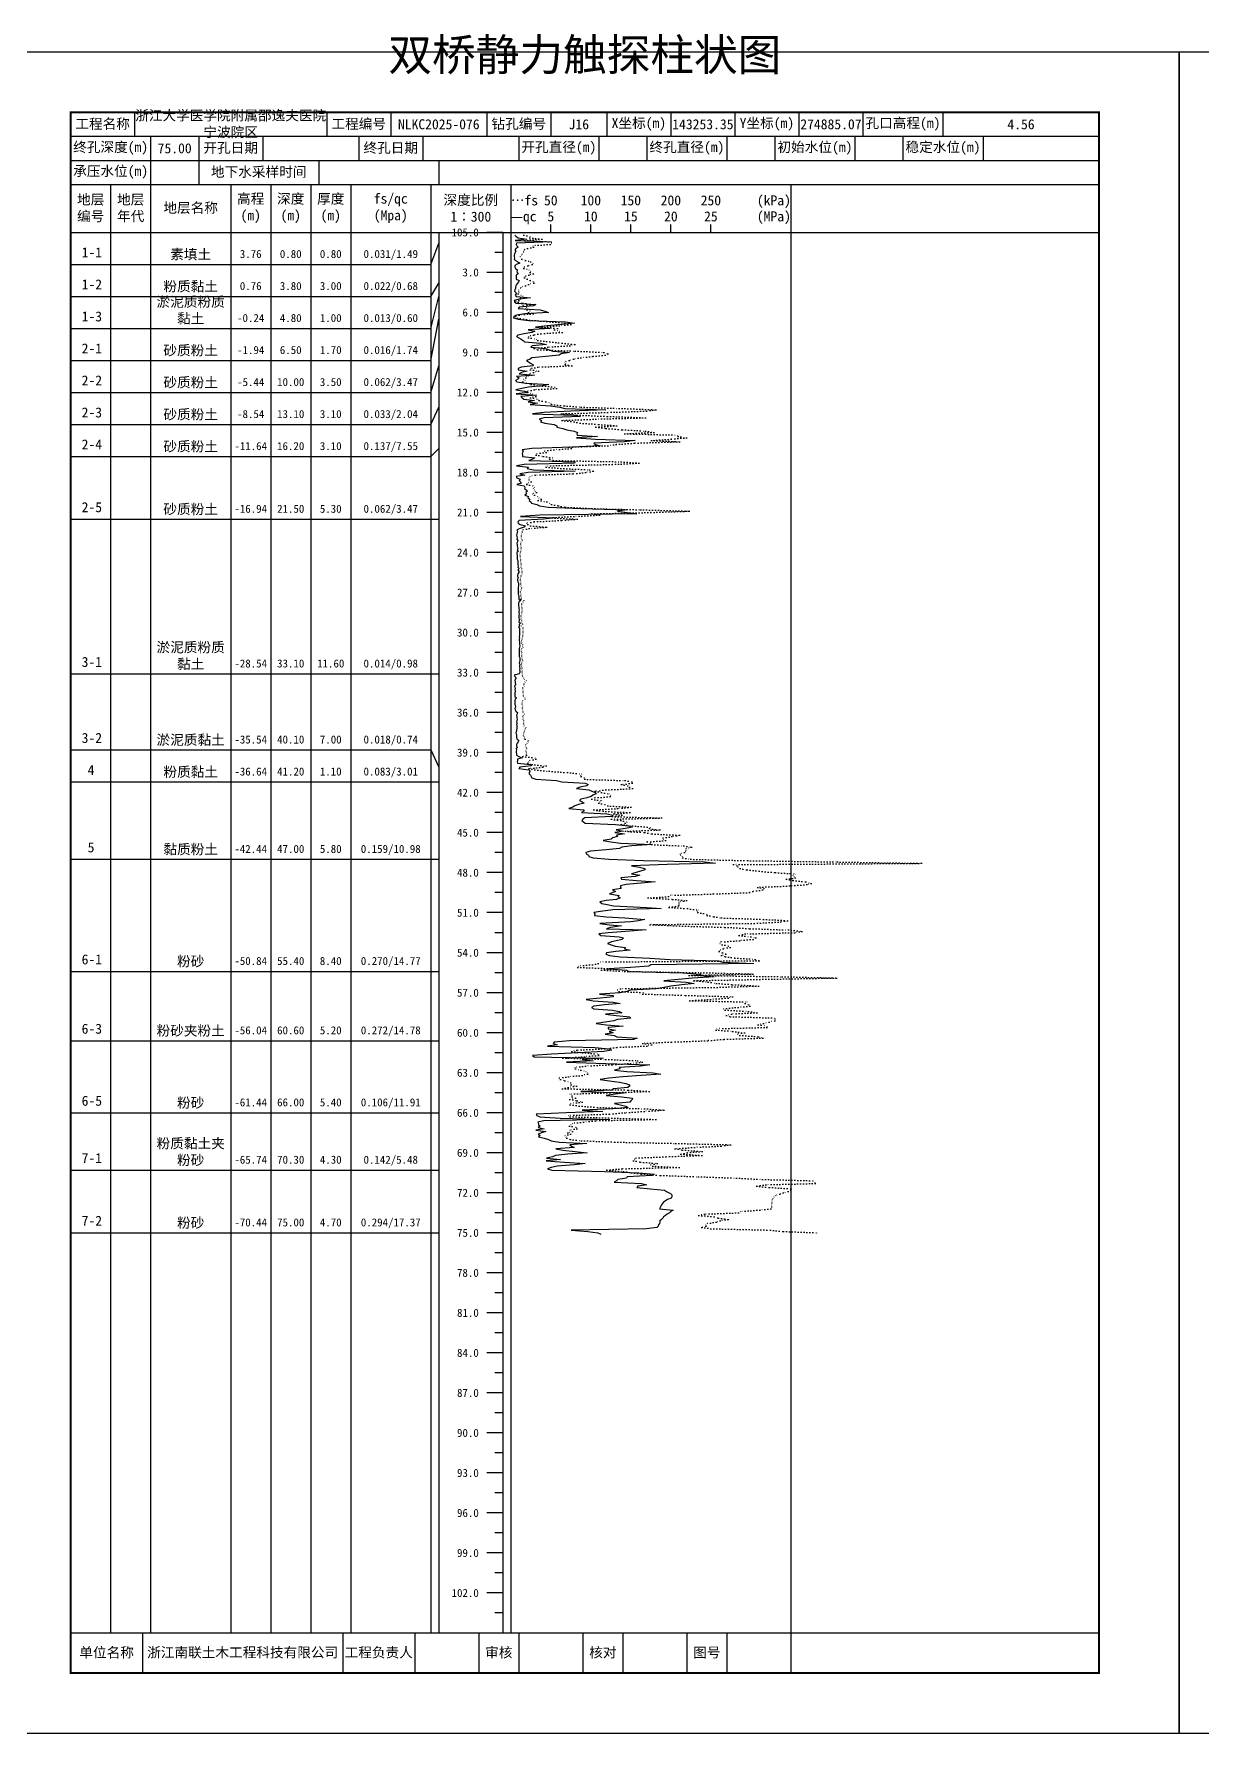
# Model space of a CAD drawing. Extents: x 297 to 65340, y 0 to 425.
# Drawn here: x 4762.8 to 5054.7, y 0 to 424.6 of the extents above; entities that cross this region are included whole.
import ezdxf
from ezdxf.enums import TextEntityAlignment as Align

# ---------------------------------------------------------------- set-up
doc = ezdxf.new("R2010")
doc.units = 0
doc.linetypes.add('DOT', pattern=[6.35, 0, -6.35])
doc.layers.add('FRAME', color=7, linetype='CONTINUOUS')
doc.layers.add('STRATUM', color=7, linetype='CONTINUOUS')
doc.styles.add('ST', font='')
doc.styles.get('ST').set_extended_font_data('SimSun')

msp = doc.modelspace()

# ---------------------------------------------------------------- linework, layer by layer
at = {"layer": 'FRAME', "color": 245, "linetype": 'Continuous'}
for points in [[(4752, 0), (5049, 0), (5049, 420), (4752, 420)], [(5049, 0), (5346, 0), (5346, 420), (5049, 420)]]:
    msp.add_lwpolyline(points, close=True, dxfattribs=at)
at = {"layer": 'FRAME', "linetype": 'Continuous', "const_width": 0.5}
msp.add_lwpolyline([(4772, 15), (5029, 15), (5029, 405), (4772, 405)], close=True, dxfattribs=at)
at = {"layer": 'FRAME', "color": 0, "linetype": 'Continuous'}
for points in [[(4788, 405), (4788, 399)], [(4836, 405), (4836, 399)], [(4852, 405), (4852, 399)], [(4876, 405), (4876, 399)], [(4892, 405), (4892, 399)], [(4906, 405), (4906, 399)], [(4922, 405), (4922, 399)], [(4938, 405), (4938, 399)], [(4954, 405), (4954, 399)], [(4970, 405), (4970, 399)], [(4990, 405), (4990, 399)], [(5029, 405), (5029, 399)], [(4772, 399), (5029, 399)], [(4792, 399), (4792, 393)], [(4804, 399), (4804, 393)], [(4820, 399), (4820, 393)], [(4844, 399), (4844, 393)], [(4860, 399), (4860, 393)], [(4884, 399), (4884, 393)], [(4904, 399), (4904, 393)], [(4916, 399), (4916, 393)], [(4936, 399), (4936, 393)], [(4948, 399), (4948, 393)], [(4968, 399), (4968, 393)], [(4980, 399), (4980, 393)], [(5000, 399), (5000, 393)], [(5029, 399), (5029, 393)], [(4772, 393), (5029, 393)], [(4792, 393), (4792, 387)], [(4804, 393), (4804, 387)], [(4834, 393), (4834, 387)], [(4864, 393), (4864, 387)], [(4772, 387), (5029, 387)], [(4782, 387), (4782, 25)], [(4792, 387), (4792, 25)], [(4812, 387), (4812, 25)], [(4822, 387), (4822, 25)], [(4832, 387), (4832, 25)], [(4842, 387), (4842, 25)], [(4862, 387), (4862, 25)], [(4882, 387), (4882, 25)], [(4952, 387), (4952, 25)], [(4772, 375), (5029, 375)], [(4864, 375), (4864, 25)], [(4880, 375), (4880, 25)], [(4892, 375), (4892, 377)], [(4902, 375), (4902, 377)], [(4912, 375), (4912, 377)], [(4922, 375), (4922, 377)], [(4932, 375), (4932, 377)], [(4772, 25), (5029, 25)], [(4790, 25), (4790, 15)], [(4840, 25), (4840, 15)], [(4858, 25), (4858, 15)], [(4874, 25), (4874, 15)], [(4884, 25), (4884, 15)], [(4900, 25), (4900, 15)], [(4910, 25), (4910, 15)], [(4926, 25), (4926, 15)], [(4936, 25), (4936, 15)], [(4952, 25), (4952, 15)]]:
    msp.add_lwpolyline(points, dxfattribs=at)
at = {"layer": 'STRATUM', "linetype": 'Continuous'}
for points in [[(4880, 375), (4876, 375)], [(4882.98, 374.33), (4883.3, 374), (4883.82, 373.67), (4886.02, 373.33), (4883.1, 373), (4892.18, 372.67), (4883.44, 372.33), (4883.32, 372), (4883.5, 371.67), (4883.84, 371.33), (4883.26, 371), (4882.98, 370.67), (4883.26, 370.33), (4883.08, 370), (4882.92, 369.67), (4882.86, 369.33), (4882.84, 369), (4882.94, 368.67), (4882.88, 368.33), (4883.14, 368), (4883.72, 367.67), (4884.22, 367.33), (4883.32, 367), (4883, 366.67), (4883.04, 366.33), (4883.16, 366), (4883.64, 365.67), (4883.52, 365.33), (4883.62, 365), (4883.8, 364.67), (4883.36, 364.33), (4883.34, 364), (4883.34, 363.67), (4883.36, 363.33), (4884.06, 363), (4883.9, 362.67), (4883.64, 362.33), (4883.4, 362), (4883.24, 361.67), (4883.14, 361.33), (4883.2, 361), (4883, 360.67), (4882.96, 360.33), (4883.22, 360), (4883.32, 359.67), (4883.1, 359.33), (4883.32, 359), (4886.9, 358.67), (4884.1, 358.33), (4882.84, 358), (4882.96, 357.67), (4883.3, 357.33), (4888.24, 357), (4887.68, 356.67), (4884.08, 356.33), (4883.8, 356), (4889.34, 355.67), (4890.5, 355.33), (4891.38, 355), (4885.48, 354.67), (4883.44, 354.33), (4882.76, 354), (4882.66, 353.67), (4883.84, 353.33), (4886.48, 353), (4895.68, 352.67), (4897.92, 352.33), (4894.6, 352), (4891.14, 351.67), (4888.18, 351.33), (4891.76, 351), (4886.32, 350.67), (4888.02, 350.33), (4887.26, 350), (4885.34, 349.67), (4883.74, 349.33), (4883.46, 349), (4883.98, 348.67), (4884.58, 348.33), (4885.08, 348), (4885.38, 347.67), (4889.44, 347.33), (4890.92, 347), (4887.32, 346.67), (4886.98, 346.33), (4890.58, 346), (4891.58, 345.67), (4892.54, 345.33), (4896.68, 345), (4894.58, 344.67), (4894.12, 344.33), (4890.74, 344), (4887.22, 343.67), (4886.82, 343.33), (4885.9, 343), (4886.44, 342.67), (4886.94, 342.33), (4887.54, 342), (4887.58, 341.67), (4884.58, 341.33), (4883.8, 341), (4883.86, 340.67), (4886.1, 340.33), (4884.7, 340), (4884.12, 339.67), (4887.94, 339.33), (4883.42, 339), (4884.12, 338.67), (4883.76, 338.33), (4883.2, 338), (4883.48, 337.67), (4885.8, 337.33), (4891.48, 337), (4889.82, 336.67), (4886.46, 336.33), (4884.78, 336), (4883.28, 335.67), (4885.38, 335.33), (4886.34, 335), (4883.36, 334.67), (4888.42, 334.33), (4884.5, 334), (4884.82, 333.67), (4885.26, 333.33), (4887.96, 333), (4886.36, 332.67), (4888.66, 332.33), (4886.82, 332), (4891.94, 331.67), (4894.24, 331.33), (4895.5, 331), (4905.74, 330.67), (4896.98, 330.33), (4890.3, 330), (4887.38, 329.67), (4897.76, 329.33), (4899.44, 329), (4890.26, 328.67), (4889.08, 328.33), (4889.64, 328), (4889.38, 327.67), (4890.5, 327.33), (4892.84, 327), (4893.54, 326.67), (4893.48, 326.33), (4895.04, 326), (4896.02, 325.67), (4897.82, 325.33), (4898.64, 325), (4898.5, 324.67), (4898.62, 324.33), (4903.64, 324), (4898.4, 323.67), (4903.18, 323.33), (4913.08, 323), (4910.44, 322.67), (4902.74, 322.33), (4903.2, 322), (4904.36, 321.67), (4897.34, 321.33), (4887.26, 321), (4884.84, 320.67), (4885.1, 320.33), (4884.88, 320), (4884.84, 319.67), (4884.88, 319.33), (4884.92, 319), (4888.04, 318.67), (4887.38, 318.33), (4886.52, 318), (4898.12, 317.67), (4897.9, 317.33), (4885.36, 317), (4883.46, 316.67), (4886.4, 316.33), (4886.08, 316), (4887.66, 315.67), (4898.06, 315.33), (4886.36, 315), (4884.28, 314.67), (4885.48, 314.33), (4883.3, 314), (4883.5, 313.67), (4884.3, 313.33), (4884.08, 313), (4884.42, 312.67), (4884.58, 312.33), (4883.48, 312), (4885.36, 311.67), (4885.5, 311.33), (4885.44, 311), (4885.82, 310.67), (4886.2, 310.33), (4885.78, 310), (4885.9, 309.67), (4885.5, 309.33), (4886.42, 309), (4886.22, 308.67), (4886.76, 308.33), (4886.6, 308), (4887, 307.67), (4887.14, 307.33), (4888.5, 307), (4889.16, 306.67), (4891.3, 306.33), (4899.58, 306), (4910.98, 305.67), (4908.68, 305.33), (4911.08, 305), (4913.46, 304.67), (4889.24, 304.33), (4884.46, 304), (4893.04, 303.67), (4890.16, 303.33), (4884.12, 303), (4883.74, 302.67), (4883.84, 302.33), (4884.34, 302), (4885.68, 301.67), (4885.32, 301.33), (4884.32, 301), (4883.54, 300.67), (4883.68, 300.33), (4883.6, 300), (4883.48, 299.67), (4883.44, 299.33), (4883.5, 299), (4883.56, 298.67), (4883.54, 298.33), (4883.76, 298), (4883.66, 297.67), (4883.48, 297.33), (4883.6, 297), (4883.6, 296.67), (4883.68, 296.33), (4883.72, 296), (4883.62, 295.67), (4883.88, 295.33), (4883.54, 295), (4883.52, 294.67), (4883.62, 294.33), (4883.58, 294), (4883.6, 293.67), (4883.62, 293.33), (4883.76, 293), (4883.74, 292.67), (4883.72, 292.33), (4883.72, 292), (4883.82, 291.67), (4883.74, 291.33), (4884.08, 291), (4883.74, 290.67), (4883.98, 290.33), (4884, 290), (4883.78, 289.67), (4883.66, 289.33), (4883.66, 289), (4883.8, 288.67), (4883.68, 288.33), (4883.68, 288), (4883.78, 287.67), (4883.88, 287.33), (4883.94, 287), (4883.88, 286.67), (4883.8, 286.33), (4883.8, 286), (4883.82, 285.67), (4883.86, 285.33), (4883.82, 285), (4883.84, 284.67), (4883.9, 284.33), (4884, 284), (4884, 283.67), (4884, 283.33), (4884.5, 283), (4884.02, 282.67), (4883.94, 282.33), (4883.94, 282), (4883.96, 281.67), (4883.98, 281.33), (4884.04, 281), (4884.06, 280.67), (4884.04, 280.33), (4884.04, 280), (4884.06, 279.67), (4884.04, 279.33), (4884.04, 279), (4884.02, 278.67), (4884.12, 278.33), (4884.08, 278), (4884.04, 277.67), (4884.4, 277.33), (4884.1, 277), (4884.16, 276.67), (4883.88, 276.33), (4884.2, 276), (4884.18, 275.67), (4884.14, 275.33), (4884.14, 275), (4884.2, 274.67), (4884.16, 274.33), (4884.08, 274), (4884.14, 273.67), (4884.1, 273.33), (4884.06, 273), (4884.14, 272.67), (4884.16, 272.33), (4884.2, 272), (4884.24, 271.67), (4884.2, 271.33), (4884.1, 271), (4884.12, 270.67), (4884.08, 270.33), (4884.08, 270), (4884.08, 269.67), (4884.12, 269.33), (4884.12, 269), (4884.22, 268.67), (4884.26, 268.33), (4884.22, 268), (4884.16, 267.67), (4884.1, 267.33), (4884.22, 267), (4884.16, 266.67), (4884.2, 266.33), (4884.22, 266), (4884.18, 265.67), (4884.24, 265.33), (4884.22, 265), (4884.12, 264.67), (4882.84, 264.33), (4882.98, 264), (4883.36, 263.67), (4883.08, 263.33), (4883.04, 263), (4883.1, 262.67), (4883.08, 262.33), (4883.24, 262), (4882.94, 261.67), (4883.04, 261.33), (4883.06, 261), (4883.04, 260.67), (4883.16, 260.33), (4883, 260), (4883, 259.67), (4883.02, 259.33), (4883, 259), (4883.46, 258.67), (4883.08, 258.33), (4883.04, 258), (4883, 257.67), (4883, 257.33), (4882.98, 257), (4883.2, 256.67), (4883.14, 256.33), (4883.04, 256), (4883.06, 255.67), (4883.26, 255.33), (4883.64, 255), (4883.58, 254.67), (4883.4, 254.33), (4883.54, 254), (4883.52, 253.67), (4883.58, 253.33), (4883.54, 253), (4883.46, 252.67), (4883.62, 252.33), (4883.46, 252), (4883.48, 251.67), (4883.54, 251.33), (4883.5, 251), (4883.46, 250.67), (4883.4, 250.33), (4883.28, 250), (4883.34, 249.67), (4883.44, 249.33), (4883.42, 249), (4883.46, 248.67), (4883.56, 248.33), (4883.98, 248), (4883.86, 247.67), (4883.62, 247.33), (4883.38, 247), (4883.4, 246.67), (4883.62, 246.33), (4883.36, 246), (4883.46, 245.67), (4883.36, 245.33), (4883.3, 245), (4883.4, 244.67), (4883.4, 244.33), (4884.04, 244), (4884.86, 243.67), (4883.68, 243.33), (4883.68, 243), (4883.58, 242.67), (4883.68, 242.33), (4887.02, 242), (4887.1, 241.67), (4884.26, 241.33), (4884.02, 241), (4886.48, 240.67), (4886.82, 240.33), (4886.58, 240), (4886.56, 239.67), (4886.92, 239.33), (4887.1, 239), (4887.24, 238.67), (4888.28, 238.33), (4893.42, 238), (4894.72, 237.67), (4900.62, 237.33), (4901.3, 237), (4900.96, 236.67), (4899.28, 236.33), (4898.4, 236), (4901.46, 235.67), (4902.26, 235.33), (4903.08, 235), (4903.34, 234.67), (4902.46, 234.33), (4902.04, 234), (4900.98, 233.67), (4899.5, 233.33), (4899.14, 233), (4899.84, 232.67), (4900.3, 232.33), (4898.94, 232), (4898, 231.67), (4897.52, 231.33), (4896.48, 231), (4900.24, 230.67), (4900.22, 230.33), (4899.64, 230), (4905.96, 229.67), (4907.54, 229.33), (4907.26, 229), (4900.5, 228.67), (4900, 228.33), (4899.74, 228), (4900.14, 227.67), (4900.58, 227.33), (4908.16, 227), (4911.44, 226.67), (4912.3, 226.33), (4910.62, 226), (4908.32, 225.67), (4910.14, 225.33), (4908.02, 225), (4910.42, 224.67), (4908.38, 224.33), (4908.68, 224), (4907.44, 223.67), (4907.04, 223.33), (4905.08, 223), (4906.98, 222.67), (4909.4, 222.33), (4917.34, 222), (4912.24, 221.67), (4909.72, 221.33), (4909.18, 221), (4905.84, 220.67), (4901.94, 220.33), (4900.74, 220), (4900.82, 219.67), (4901.42, 219.33), (4901.5, 219), (4902.54, 218.67), (4906.48, 218.33), (4915.16, 218), (4930.42, 217.67), (4933.18, 217.33), (4921.06, 217), (4912.2, 216.67), (4914.2, 216.33), (4915.5, 216), (4915.46, 215.67), (4914.4, 215.33), (4913.34, 215), (4912.2, 214.67), (4914.26, 214.33), (4913.1, 214), (4909.46, 213.67), (4909.62, 213.33), (4913.38, 213), (4918.04, 212.67), (4913.64, 212.33), (4910.8, 212), (4909.4, 211.67), (4909.4, 211.33), (4909.56, 211), (4907.42, 210.67), (4908.18, 210.33), (4907.52, 210), (4906.7, 209.67), (4909.06, 209.33), (4908.74, 209), (4909.3, 208.67), (4908.38, 208.33), (4905.84, 208), (4904.26, 207.67), (4904.74, 207.33), (4906.08, 207), (4907.66, 206.67), (4916, 206.33), (4919.56, 206), (4907.52, 205.67), (4904.44, 205.33), (4902.76, 205), (4903, 204.67), (4902.88, 204.33), (4905.82, 204), (4910.52, 203.67), (4915.48, 203.33), (4913.88, 203), (4912, 202.67), (4904.26, 202.33), (4906.64, 202), (4909.7, 201.67), (4906.9, 201.33), (4905.92, 201), (4915.82, 200.67), (4910.64, 200.33), (4906.32, 200), (4903.98, 199.67), (4904.48, 199.33), (4909.08, 199), (4910.2, 198.67), (4909.72, 198.33), (4908.36, 198), (4907.14, 197.67), (4906.14, 197.33), (4907.12, 197), (4908.08, 196.67), (4910.68, 196.33), (4910.42, 196), (4911.84, 195.67), (4908.22, 195.33), (4905.92, 195), (4905.78, 194.67), (4906.64, 194.33), (4909.3, 194), (4916.74, 193.67), (4921.74, 193.33), (4933.94, 193), (4934.88, 192.67), (4942.72, 192.33), (4916.98, 192), (4916.52, 191.67), (4911.88, 191.33), (4906.4, 191), (4910.94, 190.67), (4911.5, 190.33), (4925, 190), (4929.32, 189.67), (4929.58, 189.33), (4932.78, 189), (4927.42, 188.67), (4923.8, 188.33), (4920.22, 188), (4925.8, 187.67), (4927.86, 187.33), (4924.76, 187), (4922.02, 186.67), (4920.3, 186.33), (4918.26, 186), (4911.94, 185.67), (4910.96, 185.33), (4909.36, 185), (4904.18, 184.67), (4907.58, 184.33), (4907.6, 184), (4904.4, 183.67), (4900.86, 183.33), (4902.6, 183), (4907.58, 182.67), (4909.32, 182.33), (4905.38, 182), (4902.74, 181.67), (4902.14, 181.33), (4902.76, 181), (4907.4, 180.67), (4909.18, 180.33), (4909.72, 180), (4905.68, 179.67), (4908.36, 179.33), (4911.76, 179), (4911.92, 178.67), (4908.68, 178.33), (4907.74, 178), (4905.62, 177.67), (4903.3, 177.33), (4905.84, 177), (4910.08, 176.67), (4906.32, 176.33), (4906.36, 176), (4908.18, 175.67), (4906.54, 175.33), (4907.62, 175), (4905.56, 174.67), (4907.8, 174.33), (4908.5, 174), (4913.58, 173.67), (4912.62, 173.33), (4896.68, 173), (4892.84, 172.67), (4892.58, 172.33), (4893.62, 172), (4891.16, 171.67), (4903.02, 171.33), (4906.6, 171), (4907.2, 170.67), (4905.22, 170.33), (4898.86, 170), (4892.2, 169.67), (4887.4, 169.33), (4887.82, 169), (4905.12, 168.67), (4899.82, 168.33), (4902.54, 168), (4895.92, 167.67), (4905.78, 167.33), (4916.74, 167), (4914.44, 166.67), (4909.06, 166.33), (4909.3, 166), (4907.92, 165.67), (4911, 165.33), (4917.54, 165), (4919.48, 164.67), (4914.56, 164.33), (4909.98, 164), (4906.52, 163.67), (4904.36, 163.33), (4906.64, 163), (4909.14, 162.67), (4910.76, 162.33), (4911.62, 162), (4911.62, 161.67), (4911.26, 161.33), (4907.7, 161), (4907.24, 160.67), (4899.54, 160.33), (4910.82, 160), (4908.06, 159.67), (4905.8, 159.33), (4909.7, 159), (4912.38, 158.67), (4912.3, 158.33), (4912.02, 158), (4911.76, 157.67), (4907.92, 157.33), (4909.32, 157), (4910.76, 156.67), (4911.32, 156.33), (4907.6, 156), (4899.82, 155.67), (4904.96, 155.33), (4895.82, 155), (4888.3, 154.67), (4888.54, 154.33), (4889.28, 154), (4894.34, 153.67), (4906.72, 153.33), (4890.14, 153), (4888.74, 152.67), (4888.94, 152.33), (4888.94, 152), (4889.32, 151.67), (4888.8, 151.33), (4890.34, 151), (4888.24, 150.67), (4890.72, 150.33), (4889.68, 150), (4888.86, 149.67), (4889.34, 149.33), (4888.94, 149), (4890.36, 148.67), (4891.46, 148.33), (4892.1, 148), (4894.16, 147.67), (4900.98, 147.33), (4896.72, 147), (4897.18, 146.67), (4897.84, 146.33), (4893.24, 146), (4895, 145.67), (4898.1, 145.33), (4901.06, 145), (4896.14, 144.67), (4893.2, 144.33), (4892.44, 144), (4890.92, 143.67), (4894.44, 143.33), (4890.86, 143), (4895.3, 142.67), (4900.56, 142.33), (4897.9, 142), (4893.58, 141.67), (4892.12, 141.33), (4891.2, 141), (4892.26, 140.67), (4905.42, 140.33), (4913.96, 140), (4917.84, 139.67), (4917.24, 139.33), (4911.08, 139), (4910.9, 138.67), (4908.76, 138.33), (4908.38, 138), (4907.86, 137.67), (4914.68, 137.33), (4915.96, 137), (4913.74, 136.67), (4913.5, 136.33), (4916.88, 136), (4920.4, 135.67), (4920.92, 135.33), (4921.6, 135), (4922.12, 134.67), (4922.28, 134.33), (4922.2, 134), (4922.06, 133.67), (4921.18, 133.33), (4920.62, 133), (4920.16, 132.67), (4919.88, 132.33), (4919.64, 132), (4919.46, 131.67), (4919.34, 131.33), (4919.16, 131), (4922.54, 130.67), (4922, 130.33), (4921.62, 130), (4921.08, 129.67), (4920.64, 129.33), (4920.14, 129), (4920.02, 128.67), (4919.64, 128.33), (4919.28, 128), (4919.28, 127.67), (4919.12, 127.33), (4918.92, 127), (4918.86, 126.67), (4918.46, 126.33), (4915.9, 126), (4897.12, 125.67), (4901.26, 125.33), (4903.74, 125), (4904.46, 124.67)], [(4862, 367), (4864, 372.33)], [(4880, 370), (4878, 370)], [(4772, 367), (4782, 367)], [(4782, 367), (4792, 367)], [(4792, 367), (4812, 367)], [(4812, 367), (4822, 367)], [(4822, 367), (4832, 367)], [(4832, 367), (4842, 367)], [(4842, 367), (4862, 367)], [(4862, 359), (4864, 362.33)], [(4880, 365), (4876, 365)], [(4772, 359), (4782, 359)], [(4782, 359), (4792, 359)], [(4792, 359), (4812, 359)], [(4812, 359), (4822, 359)], [(4822, 359), (4832, 359)], [(4832, 359), (4842, 359)], [(4842, 359), (4862, 359)], [(4862, 351), (4864, 359)], [(4880, 360), (4878, 360)], [(4862, 343), (4864, 353.33)], [(4880, 355), (4876, 355)], [(4772, 351), (4782, 351)], [(4782, 351), (4792, 351)], [(4792, 351), (4812, 351)], [(4812, 351), (4822, 351)], [(4822, 351), (4832, 351)], [(4832, 351), (4842, 351)], [(4842, 351), (4862, 351)], [(4880, 350), (4878, 350)], [(4880, 345), (4876, 345)], [(4772, 343), (4782, 343)], [(4782, 343), (4792, 343)], [(4792, 343), (4812, 343)], [(4812, 343), (4822, 343)], [(4822, 343), (4832, 343)], [(4832, 343), (4842, 343)], [(4842, 343), (4862, 343)], [(4862, 335), (4864, 341.67)], [(4880, 340), (4878, 340)], [(4772, 335), (4782, 335)], [(4782, 335), (4792, 335)], [(4792, 335), (4812, 335)], [(4812, 335), (4822, 335)], [(4822, 335), (4832, 335)], [(4832, 335), (4842, 335)], [(4842, 335), (4862, 335)], [(4862, 327), (4864, 331.33)], [(4880, 335), (4876, 335)], [(4772, 327), (4782, 327)], [(4782, 327), (4792, 327)], [(4792, 327), (4812, 327)], [(4812, 327), (4822, 327)], [(4822, 327), (4832, 327)], [(4832, 327), (4842, 327)], [(4842, 327), (4862, 327)], [(4880, 330), (4878, 330)], [(4880, 325), (4876, 325)], [(4772, 319), (4782, 319)], [(4782, 319), (4792, 319)], [(4792, 319), (4812, 319)], [(4812, 319), (4822, 319)], [(4822, 319), (4832, 319)], [(4832, 319), (4842, 319)], [(4842, 319), (4862, 319)], [(4862, 319), (4864, 321)], [(4880, 320), (4878, 320)], [(4880, 315), (4876, 315)], [(4880, 310), (4878, 310)], [(4772, 303.33), (4782, 303.33)], [(4782, 303.33), (4792, 303.33)], [(4792, 303.33), (4812, 303.33)], [(4812, 303.33), (4822, 303.33)], [(4822, 303.33), (4832, 303.33)], [(4832, 303.33), (4842, 303.33)], [(4842, 303.33), (4862, 303.33)], [(4862, 303.33), (4864, 303.33)], [(4880, 305), (4876, 305)], [(4880, 300), (4878, 300)], [(4880, 295), (4876, 295)], [(4880, 290), (4878, 290)], [(4880, 285), (4876, 285)], [(4880, 280), (4878, 280)], [(4880, 275), (4876, 275)], [(4880, 270), (4878, 270)], [(4772, 264.67), (4782, 264.67)], [(4782, 264.67), (4792, 264.67)], [(4792, 264.67), (4812, 264.67)], [(4812, 264.67), (4822, 264.67)], [(4822, 264.67), (4832, 264.67)], [(4832, 264.67), (4842, 264.67)], [(4842, 264.67), (4862, 264.67)], [(4862, 264.67), (4864, 264.67)], [(4880, 265), (4876, 265)], [(4880, 260), (4878, 260)], [(4880, 255), (4876, 255)], [(4880, 250), (4878, 250)], [(4772, 245.67), (4782, 245.67)], [(4782, 245.67), (4792, 245.67)], [(4792, 245.67), (4812, 245.67)], [(4812, 245.67), (4822, 245.67)], [(4822, 245.67), (4832, 245.67)], [(4832, 245.67), (4842, 245.67)], [(4842, 245.67), (4862, 245.67)], [(4862, 245.67), (4864, 241.33)], [(4880, 245), (4876, 245)], [(4880, 240), (4878, 240)], [(4772, 237.67), (4782, 237.67)], [(4782, 237.67), (4792, 237.67)], [(4792, 237.67), (4812, 237.67)], [(4812, 237.67), (4822, 237.67)], [(4822, 237.67), (4832, 237.67)], [(4832, 237.67), (4842, 237.67)], [(4842, 237.67), (4862, 237.67)], [(4862, 237.67), (4864, 237.67)], [(4880, 235), (4876, 235)], [(4880, 230), (4878, 230)], [(4880, 225), (4876, 225)], [(4772, 218.33), (4782, 218.33)], [(4782, 218.33), (4792, 218.33)], [(4792, 218.33), (4812, 218.33)], [(4812, 218.33), (4822, 218.33)], [(4822, 218.33), (4832, 218.33)], [(4832, 218.33), (4842, 218.33)], [(4842, 218.33), (4862, 218.33)], [(4862, 218.33), (4864, 218.33)], [(4880, 220), (4878, 220)], [(4880, 215), (4876, 215)], [(4880, 210), (4878, 210)], [(4880, 205), (4876, 205)], [(4880, 200), (4878, 200)], [(4880, 195), (4876, 195)], [(4772, 190.33), (4782, 190.33)], [(4782, 190.33), (4792, 190.33)], [(4792, 190.33), (4812, 190.33)], [(4812, 190.33), (4822, 190.33)], [(4822, 190.33), (4832, 190.33)], [(4832, 190.33), (4842, 190.33)], [(4842, 190.33), (4862, 190.33)], [(4862, 190.33), (4864, 190.33)], [(4880, 190), (4878, 190)], [(4880, 185), (4876, 185)], [(4880, 180), (4878, 180)], [(4880, 175), (4876, 175)], [(4772, 173), (4782, 173)], [(4782, 173), (4792, 173)], [(4792, 173), (4812, 173)], [(4812, 173), (4822, 173)], [(4822, 173), (4832, 173)], [(4832, 173), (4842, 173)], [(4842, 173), (4862, 173)], [(4862, 173), (4864, 173)], [(4880, 170), (4878, 170)], [(4880, 165), (4876, 165)], [(4880, 160), (4878, 160)], [(4772, 155), (4782, 155)], [(4782, 155), (4792, 155)], [(4792, 155), (4812, 155)], [(4812, 155), (4822, 155)], [(4822, 155), (4832, 155)], [(4832, 155), (4842, 155)], [(4842, 155), (4862, 155)], [(4862, 155), (4864, 155)], [(4880, 155), (4876, 155)], [(4880, 150), (4878, 150)], [(4880, 145), (4876, 145)], [(4772, 140.67), (4782, 140.67)], [(4782, 140.67), (4792, 140.67)], [(4792, 140.67), (4812, 140.67)], [(4812, 140.67), (4822, 140.67)], [(4822, 140.67), (4832, 140.67)], [(4832, 140.67), (4842, 140.67)], [(4842, 140.67), (4862, 140.67)], [(4862, 140.67), (4864, 140.67)], [(4880, 140), (4878, 140)], [(4880, 135), (4876, 135)], [(4880, 130), (4878, 130)], [(4772, 125), (4782, 125)], [(4782, 125), (4792, 125)], [(4792, 125), (4812, 125)], [(4812, 125), (4822, 125)], [(4822, 125), (4832, 125)], [(4832, 125), (4842, 125)], [(4842, 125), (4862, 125)], [(4862, 125), (4864, 125)], [(4880, 125), (4876, 125)], [(4880, 120), (4878, 120)], [(4880, 115), (4876, 115)], [(4880, 110), (4878, 110)], [(4880, 105), (4876, 105)], [(4880, 100), (4878, 100)], [(4880, 95), (4876, 95)], [(4880, 90), (4878, 90)], [(4880, 85), (4876, 85)], [(4880, 80), (4878, 80)], [(4880, 75), (4876, 75)], [(4880, 70), (4878, 70)], [(4880, 65), (4876, 65)], [(4880, 60), (4878, 60)], [(4880, 55), (4876, 55)], [(4880, 50), (4878, 50)], [(4880, 45), (4876, 45)], [(4880, 40), (4878, 40)], [(4880, 35), (4876, 35)], [(4880, 30), (4878, 30)]]:
    msp.add_lwpolyline(points, dxfattribs=at)
at = {"layer": 'STRATUM', "linetype": 'DOT', "ltscale": 0.1}
msp.add_lwpolyline([(4885.28, 374.33), (4886.74, 374), (4886.74, 373.67), (4889.76, 373.33), (4885.54, 373), (4891.44, 372.67), (4892.26, 372.33), (4891.8, 372), (4887.52, 371.67), (4887.7, 371.33), (4886.14, 371), (4885.36, 370.67), (4885.2, 370.33), (4885.26, 370), (4884.92, 369.67), (4884.72, 369.33), (4884.34, 369), (4884.38, 368.67), (4884.78, 368.33), (4885.66, 368), (4886.92, 367.67), (4887.6, 367.33), (4887.32, 367), (4886.22, 366.67), (4885.3, 366.33), (4885.24, 366), (4886.54, 365.67), (4887, 365.33), (4886.86, 365), (4887.58, 364.67), (4886.5, 364.33), (4885.56, 364), (4885.38, 363.67), (4886.08, 363.33), (4886.82, 363), (4887.68, 362.67), (4887.72, 362.33), (4886.4, 362), (4885.64, 361.67), (4884.52, 361.33), (4884.44, 361), (4883.88, 360.67), (4883.9, 360.33), (4884.06, 360), (4883.84, 359.67), (4884.5, 359.33), (4885.08, 359), (4884.46, 358.67), (4884.34, 358.33), (4884.04, 358), (4883.12, 357.67), (4885.04, 357.33), (4886.72, 357), (4885.12, 356.67), (4886, 356.33), (4885.68, 356), (4886.06, 355.67), (4886.82, 355.33), (4886.38, 355), (4887.6, 354.67), (4884.06, 354.33), (4883.24, 354), (4882.92, 353.67), (4885.16, 353.33), (4887.34, 353), (4891.8, 352.67), (4895.44, 352.33), (4896.96, 352), (4894.12, 351.67), (4889.82, 351.33), (4893.66, 351), (4892.88, 350.67), (4894.16, 350.33), (4894.8, 350), (4889.5, 349.67), (4887.68, 349.33), (4886.42, 349), (4886.4, 348.67), (4888.44, 348.33), (4888.76, 348), (4891.76, 347.67), (4894.86, 347.33), (4898.04, 347), (4896.78, 346.67), (4891.22, 346.33), (4887.8, 346), (4888.78, 345.67), (4898.1, 345.33), (4905.28, 345), (4906.26, 344.67), (4905.56, 344.33), (4902.38, 344), (4899.52, 343.67), (4897.64, 343.33), (4896.56, 343), (4895.5, 342.67), (4895.66, 342.33), (4895.62, 342), (4897.26, 341.67), (4888.74, 341.33), (4887.08, 341), (4886.94, 340.67), (4888.88, 340.33), (4887.64, 340), (4886.68, 339.67), (4887.16, 339.33), (4885.96, 339), (4885.76, 338.67), (4885.1, 338.33), (4885.62, 338), (4885.04, 337.67), (4885.86, 337.33), (4887.08, 337), (4889.22, 336.67), (4892.98, 336.33), (4893.44, 336), (4887.82, 335.67), (4886.12, 335.33), (4886.14, 335), (4887.34, 334.67), (4887.8, 334.33), (4888.26, 334), (4886.94, 333.67), (4888.74, 333.33), (4889.12, 333), (4890.76, 332.67), (4892, 332.33), (4892.2, 332), (4895.38, 331.67), (4899.62, 331.33), (4909.06, 331), (4918.24, 330.67), (4915.88, 330.33), (4906.16, 330), (4894.68, 329.67), (4898.6, 329.33), (4906.18, 329), (4915.68, 328.67), (4903.28, 328.33), (4894.8, 328), (4897.8, 327.67), (4899.34, 327.33), (4904.02, 327), (4908.44, 326.67), (4903.26, 326.33), (4905.86, 326), (4909.94, 325.67), (4915.66, 325.33), (4917.72, 325), (4910.5, 324.67), (4923.62, 324.33), (4923.8, 324), (4925.94, 323.67), (4922.08, 323.33), (4917.12, 323), (4924.14, 322.67), (4912.8, 322.33), (4908.36, 322), (4906.26, 321.67), (4896.44, 321.33), (4897.1, 321), (4892.74, 320.67), (4890.42, 320.33), (4890.8, 320), (4888.42, 319.67), (4888.3, 319.33), (4890.18, 319), (4892.4, 318.67), (4891.76, 318.33), (4892.7, 318), (4909.6, 317.67), (4914.02, 317.33), (4907.34, 317), (4891.16, 316.67), (4890.84, 316.33), (4894.52, 316), (4901.68, 315.67), (4902.54, 315.33), (4900.68, 315), (4897.44, 314.67), (4888.08, 314.33), (4886.8, 314), (4886.52, 313.67), (4886.48, 313.33), (4886.5, 313), (4887.1, 312.67), (4886, 312.33), (4885.98, 312), (4887.54, 311.67), (4887.88, 311.33), (4887.56, 311), (4887.86, 310.67), (4888.12, 310.33), (4888.44, 310), (4887.46, 309.67), (4887.96, 309.33), (4888.7, 309), (4889.02, 308.67), (4889.6, 308.33), (4888.84, 308), (4890.98, 307.67), (4891.66, 307.33), (4892.16, 307), (4893.9, 306.67), (4895.64, 306.33), (4901.54, 306), (4914.46, 305.67), (4926.6, 305.33), (4917, 305), (4902.26, 304.67), (4904.18, 304.33), (4897.74, 304), (4891.58, 303.67), (4898.6, 303.33), (4894.58, 303), (4887.72, 302.67), (4885.92, 302.33), (4886.28, 302), (4886.96, 301.67), (4890.9, 301.33), (4886.6, 301), (4884.98, 300.67), (4884.86, 300.33), (4884.86, 300), (4884.74, 299.67), (4884.6, 299.33), (4884.58, 299), (4884.56, 298.67), (4884.76, 298.33), (4884.88, 298), (4884.54, 297.67), (4884.46, 297.33), (4884.46, 297), (4884.46, 296.67), (4884.58, 296.33), (4884.48, 296), (4884.52, 295.67), (4884.42, 295.33), (4884.4, 295), (4884.24, 294.67), (4884.24, 294.33), (4884.36, 294), (4884.32, 293.67), (4884.4, 293.33), (4884.48, 293), (4884.42, 292.67), (4884.5, 292.33), (4884.58, 292), (4884.52, 291.67), (4884.54, 291.33), (4884.64, 291), (4884.66, 290.67), (4884.74, 290.33), (4884.74, 290), (4884.78, 289.67), (4884.54, 289.33), (4884.5, 289), (4884.38, 288.67), (4884.32, 288.33), (4884.36, 288), (4884.38, 287.67), (4884.42, 287.33), (4884.42, 287), (4884.52, 286.67), (4884.64, 286.33), (4884.76, 286), (4884.52, 285.67), (4884.36, 285.33), (4884.3, 285), (4884.5, 284.67), (4884.46, 284.33), (4884.54, 284), (4884.66, 283.67), (4884.48, 283.33), (4885.28, 283), (4885.08, 282.67), (4884.7, 282.33), (4884.64, 282), (4884.7, 281.67), (4884.78, 281.33), (4884.78, 281), (4884.84, 280.67), (4884.82, 280.33), (4884.7, 280), (4884.7, 279.67), (4884.54, 279.33), (4884.48, 279), (4884.52, 278.67), (4884.54, 278.33), (4884.64, 278), (4884.68, 277.67), (4884.82, 277.33), (4884.96, 277), (4884.62, 276.67), (4885.04, 276.33), (4885.02, 276), (4885, 275.67), (4885, 275.33), (4885, 275), (4885.02, 274.67), (4884.92, 274.33), (4884.92, 274), (4884.84, 273.67), (4884.8, 273.33), (4884.72, 273), (4884.68, 272.67), (4884.7, 272.33), (4884.9, 272), (4884.96, 271.67), (4885.08, 271.33), (4884.7, 271), (4884.56, 270.67), (4884.56, 270.33), (4884.76, 270), (4884.72, 269.67), (4884.64, 269.33), (4884.66, 269), (4884.74, 268.67), (4884.8, 268.33), (4884.96, 268), (4884.78, 267.67), (4884.72, 267.33), (4884.62, 267), (4884.7, 266.67), (4884.8, 266.33), (4884.78, 266), (4884.8, 265.67), (4884.78, 265.33), (4884.76, 265), (4884.9, 264.67), (4884.82, 264.33), (4884.94, 264), (4885.18, 263.67), (4885.32, 263.33), (4885.94, 263), (4885.62, 262.67), (4885.24, 262.33), (4885.26, 262), (4885.3, 261.67), (4884.94, 261.33), (4884.9, 261), (4885.02, 260.67), (4885.02, 260.33), (4885, 260), (4885.06, 259.67), (4885.08, 259.33), (4885.12, 259), (4885.48, 258.67), (4885.56, 258.33), (4884.96, 258), (4884.86, 257.67), (4884.8, 257.33), (4884.72, 257), (4884.92, 256.67), (4884.86, 256.33), (4884.84, 256), (4884.92, 255.67), (4885.02, 255.33), (4885.02, 255), (4885.38, 254.67), (4885.1, 254.33), (4884.94, 254), (4884.98, 253.67), (4885.02, 253.33), (4885.16, 253), (4885.2, 252.67), (4885.22, 252.33), (4885.16, 252), (4885.26, 251.67), (4885.76, 251.33), (4885.64, 251), (4885.46, 250.67), (4885.4, 250.33), (4885.3, 250), (4885.22, 249.67), (4885.08, 249.33), (4885.22, 249), (4885.34, 248.67), (4885.56, 248.33), (4886.38, 248), (4886.3, 247.67), (4886.08, 247.33), (4885.7, 247), (4885.64, 246.67), (4885.84, 246.33), (4885.94, 246), (4885.78, 245.67), (4885.74, 245.33), (4885.88, 245), (4885.84, 244.67), (4885.88, 244.33), (4885.04, 244), (4888, 243.67), (4888.28, 243.33), (4886.72, 243), (4886.5, 242.67), (4886.24, 242.33), (4887.3, 242), (4890.82, 241.67), (4889.92, 241.33), (4886.56, 241), (4888.02, 240.67), (4891.6, 240.33), (4896.16, 240), (4899.76, 239.67), (4899.4, 239.33), (4899.58, 239), (4900.36, 238.67), (4900.46, 238.33), (4910.6, 238), (4912.38, 237.67), (4912.3, 237.33), (4909.64, 237), (4911.24, 236.67), (4911.62, 236.33), (4912.4, 236), (4905.72, 235.67), (4903.12, 235.33), (4904.66, 235), (4906.5, 234.67), (4907, 234.33), (4906.8, 234), (4902.88, 233.67), (4902.24, 233.33), (4904.74, 233), (4904.18, 232.67), (4903.98, 232.33), (4905.58, 232), (4906.22, 231.67), (4911.98, 231.33), (4908.7, 231), (4902.74, 230.67), (4905.04, 230.33), (4911.74, 230), (4907.72, 229.67), (4909.74, 229.33), (4907.38, 229), (4919.66, 228.67), (4907.18, 228.33), (4909.46, 228), (4911.1, 227.67), (4910.56, 227.33), (4909.56, 227), (4912.4, 226.67), (4916.86, 226.33), (4916.66, 226), (4919.26, 225.67), (4910.64, 225.33), (4915.52, 225), (4917.34, 224.67), (4924.12, 224.33), (4922.26, 224), (4919.98, 223.67), (4920.06, 223.33), (4920.68, 223), (4916.06, 222.67), (4916.8, 222.33), (4917.28, 222), (4925.24, 221.67), (4927.16, 221.33), (4925.78, 221), (4925.76, 220.67), (4925.72, 220.33), (4925.42, 220), (4924.32, 219.67), (4924.44, 219.33), (4924.8, 219), (4924.98, 218.67), (4927, 218.33), (4941.2, 218), (4963.6, 217.67), (4984.62, 217.33), (4937.66, 217), (4938.64, 216.67), (4938.7, 216.33), (4939.28, 216), (4941.08, 215.67), (4944.1, 215.33), (4948.18, 215), (4953.1, 214.67), (4952.48, 214.33), (4952.72, 214), (4953.08, 213.67), (4950.9, 213.33), (4952.56, 213), (4955.74, 212.67), (4957.08, 212.33), (4955.94, 212), (4951.62, 211.67), (4943.7, 211.33), (4945.4, 211), (4944.86, 210.67), (4942.46, 210.33), (4941.62, 210), (4932.6, 209.67), (4922.02, 209.33), (4921.4, 209), (4916.3, 208.67), (4922.48, 208.33), (4925.92, 208), (4924, 207.67), (4924.02, 207.33), (4924, 207), (4923.88, 206.67), (4921.56, 206.33), (4926.16, 206), (4928.76, 205.67), (4928.56, 205.33), (4928.74, 205), (4930.94, 204.67), (4931.04, 204.33), (4932.8, 204), (4934.66, 203.67), (4945.16, 203.33), (4951.12, 203), (4949.52, 202.67), (4942.82, 202.33), (4916.8, 202), (4924.18, 201.67), (4935.56, 201.33), (4941.84, 201), (4951.36, 200.67), (4954.76, 200.33), (4952.88, 200), (4940.6, 199.67), (4939.06, 199.33), (4941.98, 199), (4943.2, 198.67), (4942.54, 198.33), (4939.16, 198), (4934.4, 197.67), (4934.24, 197.33), (4934.78, 197), (4936.38, 196.67), (4936.8, 196.33), (4935.08, 196), (4934.26, 195.67), (4934.08, 195.33), (4934.86, 195), (4935.74, 194.67), (4934.66, 194.33), (4935.64, 194), (4938.02, 193.67), (4943.1, 193.33), (4944.04, 193), (4904.4, 192.67), (4903.86, 192.33), (4902.38, 192), (4898.98, 191.67), (4898.76, 191.33), (4907.66, 191), (4904.7, 190.67), (4910.48, 190.33), (4929.52, 190), (4942.48, 189.67), (4926.58, 189.33), (4949.82, 189), (4963.36, 188.67), (4944.2, 188.33), (4927.76, 188), (4931.36, 187.67), (4933.36, 187.33), (4937.44, 187), (4943.86, 186.67), (4933.54, 186.33), (4909.38, 186), (4908.58, 185.67), (4909.1, 185.33), (4915.24, 185), (4915.02, 184.67), (4925.76, 184.33), (4937.38, 184), (4936.28, 183.67), (4931.92, 183.33), (4926.7, 183), (4941.1, 182.67), (4940.58, 182.33), (4941.5, 182), (4941.72, 181.67), (4938.84, 181.33), (4935.1, 181), (4935.58, 180.67), (4941.42, 180.33), (4943.46, 180), (4937.12, 179.67), (4935.86, 179.33), (4936.88, 179), (4948.02, 178.67), (4948.02, 178.33), (4947.96, 178), (4946.56, 177.67), (4945.18, 177.33), (4943.84, 177), (4945.96, 176.67), (4946.02, 176.33), (4933.56, 176), (4933.28, 175.67), (4937.48, 175.33), (4940.36, 175), (4938.64, 174.67), (4939.26, 174.33), (4943.86, 174), (4945, 173.67), (4935.12, 173.33), (4931.16, 173), (4922.04, 172.67), (4914.96, 172.33), (4917.12, 172), (4916, 171.67), (4908.38, 171.33), (4906.16, 171), (4898.54, 170.67), (4897.24, 170.33), (4899.92, 170), (4903.94, 169.67), (4903.88, 169.33), (4900.44, 169), (4894.98, 168.67), (4905.76, 168.33), (4913.7, 168), (4914.86, 167.67), (4911.94, 167.33), (4907.22, 167), (4900.68, 166.67), (4897.98, 166.33), (4898.14, 166), (4899.52, 165.67), (4900.74, 165.33), (4901.2, 165), (4901.18, 164.67), (4899.84, 164.33), (4896.44, 164), (4893.98, 163.67), (4894.44, 163.33), (4895.5, 163), (4896.9, 162.67), (4896.88, 162.33), (4897.06, 162), (4898.38, 161.67), (4896.34, 161.33), (4894.9, 161), (4911.4, 160.67), (4916.6, 160.33), (4906.72, 160), (4896.76, 159.67), (4897.24, 159.33), (4897.36, 159), (4898.14, 158.67), (4896.76, 158.33), (4898.6, 158), (4899.84, 157.67), (4896.94, 157.33), (4896.86, 157), (4899.08, 156.67), (4903.66, 156.33), (4915.4, 156), (4920.26, 155.67), (4915.3, 155.33), (4910.52, 155), (4906.54, 154.67), (4896.4, 154.33), (4896.84, 154), (4907.24, 153.67), (4918.24, 153.33), (4903.06, 153), (4900.16, 152.67), (4897.48, 152.33), (4897.08, 152), (4896.64, 151.67), (4898.44, 151.33), (4898.52, 151), (4896.78, 150.67), (4897.4, 150.33), (4896.24, 150), (4896.94, 149.67), (4895.5, 149.33), (4895.74, 149), (4895.98, 148.67), (4896.88, 148.33), (4899.7, 148), (4908, 147.67), (4923.26, 147.33), (4936.92, 147), (4934.5, 146.67), (4927.9, 146.33), (4923.1, 146), (4924.92, 145.67), (4929.82, 145.33), (4926.08, 145), (4924.5, 144.67), (4929.76, 144.33), (4920.72, 144), (4912.96, 143.67), (4913, 143.33), (4912.62, 143), (4914.42, 142.67), (4918.54, 142.33), (4916.88, 142), (4917.46, 141.67), (4924.04, 141.33), (4909.76, 141), (4905.98, 140.67), (4910.18, 140.33), (4912.2, 140), (4914.66, 139.67), (4919.5, 139.33), (4928.9, 139), (4938.38, 138.67), (4944.9, 138.33), (4957.52, 138), (4957.94, 137.67), (4958.08, 137.33), (4945.76, 137), (4943.44, 136.67), (4946.66, 136.33), (4952.06, 136), (4952, 135.67), (4951.28, 135.33), (4950.08, 135), (4949.22, 134.67), (4948.12, 134.33), (4947.78, 134), (4947.5, 133.67), (4947.34, 133.33), (4947.24, 133), (4947.22, 132.67), (4947.18, 132.33), (4947.16, 132), (4947.16, 131.67), (4947.16, 131.33), (4946.98, 131), (4944.22, 130.67), (4939.38, 130.33), (4938.9, 130), (4930.42, 129.67), (4929.02, 129.33), (4932.86, 129), (4933.92, 128.67), (4936.32, 128.33), (4934.32, 128), (4933.32, 127.67), (4931.1, 127.33), (4930.8, 127), (4930.7, 126.67), (4929.74, 126.33), (4932, 126), (4946.88, 125.67), (4950.14, 125.33), (4958.36, 125), (4958.38, 124.67)], dxfattribs=at)

# ---------------------------------------------------------------- texts
at = {"layer": 'FRAME', "style": 'ST'}
msp.add_text('双桥静力触探柱状图', height=8, dxfattribs=at).set_placement((4900.5, 413), align=Align.BOTTOM_CENTER)
for s, p in [('…fs', (4882, 383)), ('—qc', (4882, 379))]:
    msp.add_text(s, height=2.5, dxfattribs=at).set_placement(p, align=Align.MIDDLE_LEFT)
for s, p in [('50', (4892, 383)), ('100', (4902, 383)), ('150', (4912, 383)), ('200', (4922, 383)), ('250', (4932, 383)), ('5', (4892, 379)), ('10', (4902, 379)), ('15', (4912, 379)), ('20', (4922, 379)), ('25', (4932, 379))]:
    msp.add_text(s, height=2.5, dxfattribs=at).set_placement(p, align=Align.MIDDLE_CENTER)
for s, p in [('(kPa)', (4952, 383)), ('(MPa)', (4952, 379))]:
    msp.add_text(s, height=2.5, dxfattribs=at).set_placement(p, align=Align.MIDDLE_RIGHT)
at = {"layer": 'FRAME', "char_height": 2.5, "attachment_point": 5, "style": 'ST'}
for s, insert, width in [('工程名称', (4780, 402), 16), ('浙江大学医学院附属邵逸夫医院宁波院区', (4812, 402), 48), ('工程编号', (4844, 402), 16), ('钻孔编号', (4884, 402), 16), ('X坐标(m)', (4914, 402), 16), ('Y坐标(m)', (4946, 402), 16), ('孔口高程(m)', (4980, 402), 20), ('NLKC2025-076', (4864, 402), 24), ('J16', (4899, 402), 14), ('143253.35', (4930, 402), 16), ('274885.07', (4962, 402), 16), ('4.56', (5009.5, 402), 39), ('终孔深度(m)', (4782, 396), 20), ('75.00', (4798, 396), 12), ('开孔日期', (4812, 396), 16), ('终孔日期', (4852, 396), 16), ('开孔直径(m)', (4894, 396), 20), ('终孔直径(m)', (4926, 396), 20), ('初始水位(m)', (4958, 396), 20), ('稳定水位(m)', (4990, 396), 20), ('承压水位(m)', (4782, 390), 20), ('地下水采样时间', (4819, 390), 30), ('地层编号', (4777, 381), 10), ('地层年代', (4787, 381), 10), ('地层名称', (4802, 381), 20), ('高程\\P(m)', (4817, 381), 10), ('深度\\P(m)', (4827, 381), 10), ('厚度\\P(m)', (4837, 381), 10), ('fs/qc\\P(Mpa)', (4852, 381), 20), ('深度比例\\P1∶300', (4872, 381), 20), ('单位名称', (4781, 20), 18), ('浙江南联土木工程科技有限公司', (4815, 20), 50), ('工程负责人', (4849, 20), 18), ('审核', (4879, 20), 10), ('核对', (4905, 20), 10), ('图号', (4931, 20), 10)]:
    msp.add_mtext(s, dxfattribs=dict(at, insert=insert, width=width))
at = {"layer": 'STRATUM', "style": 'ST'}
for s, p in [('105.0', (4874, 375)), ('3.0', (4874, 365)), ('6.0', (4874, 355)), ('9.0', (4874, 345)), ('12.0', (4874, 335)), ('15.0', (4874, 325)), ('18.0', (4874, 315)), ('21.0', (4874, 305)), ('24.0', (4874, 295)), ('27.0', (4874, 285)), ('30.0', (4874, 275)), ('33.0', (4874, 265)), ('36.0', (4874, 255)), ('39.0', (4874, 245)), ('42.0', (4874, 235)), ('45.0', (4874, 225)), ('48.0', (4874, 215)), ('51.0', (4874, 205)), ('54.0', (4874, 195)), ('57.0', (4874, 185)), ('60.0', (4874, 175)), ('63.0', (4874, 165)), ('66.0', (4874, 155)), ('69.0', (4874, 145)), ('72.0', (4874, 135)), ('75.0', (4874, 125)), ('78.0', (4874, 115)), ('81.0', (4874, 105)), ('84.0', (4874, 95)), ('87.0', (4874, 85)), ('90.0', (4874, 75)), ('93.0', (4874, 65)), ('96.0', (4874, 55)), ('99.0', (4874, 45)), ('102.0', (4874, 35))]:
    msp.add_text(s, height=2, dxfattribs=at).set_placement(p, align=Align.MIDDLE_RIGHT)
for s, p in [('1-1', (4774.75, 370)), ('1-2', (4774.75, 362)), ('1-3', (4774.75, 354)), ('2-1', (4774.75, 346)), ('2-2', (4774.75, 338)), ('2-3', (4774.75, 330)), ('2-4', (4774.75, 322)), ('2-5', (4774.75, 306.33)), ('3-1', (4774.75, 267.67)), ('3-2', (4774.75, 248.67)), ('4', (4776.25, 240.67)), ('5', (4776.25, 221.33)), ('6-1', (4774.75, 193.33)), ('6-3', (4774.75, 176)), ('6-5', (4774.75, 158)), ('7-1', (4774.75, 143.67)), ('7-2', (4774.75, 128))]:
    msp.add_text(s, height=2.5, dxfattribs=at).set_placement(p, align=Align.MIDDLE_LEFT)
for s, p in [('3.76', (4817, 368)), ('0.80', (4827, 368)), ('0.80', (4837, 368)), ('0.031/1.49', (4852, 368)), ('0.76', (4817, 360)), ('3.80', (4827, 360)), ('3.00', (4837, 360)), ('0.022/0.68', (4852, 360)), ('-0.24', (4817, 352)), ('4.80', (4827, 352)), ('1.00', (4837, 352)), ('0.013/0.60', (4852, 352)), ('-1.94', (4817, 344)), ('6.50', (4827, 344)), ('1.70', (4837, 344)), ('0.016/1.74', (4852, 344)), ('-5.44', (4817, 336)), ('10.00', (4827, 336)), ('3.50', (4837, 336)), ('0.062/3.47', (4852, 336)), ('-8.54', (4817, 328)), ('13.10', (4827, 328)), ('3.10', (4837, 328)), ('0.033/2.04', (4852, 328)), ('0.137/7.55', (4852, 320)), ('-11.64', (4817, 320)), ('16.20', (4827, 320)), ('3.10', (4837, 320)), ('-16.94', (4817, 304.33)), ('21.50', (4827, 304.33)), ('5.30', (4837, 304.33)), ('0.062/3.47', (4852, 304.33)), ('-28.54', (4817, 265.67)), ('33.10', (4827, 265.67)), ('11.60', (4837, 265.67)), ('0.014/0.98', (4852, 265.67)), ('-35.54', (4817, 246.67)), ('40.10', (4827, 246.67)), ('7.00', (4837, 246.67)), ('0.018/0.74', (4852, 246.67)), ('-36.64', (4817, 238.67)), ('41.20', (4827, 238.67)), ('1.10', (4837, 238.67)), ('0.083/3.01', (4852, 238.67)), ('-42.44', (4817, 219.33)), ('47.00', (4827, 219.33)), ('5.80', (4837, 219.33)), ('0.159/10.98', (4852, 219.33)), ('-50.84', (4817, 191.33)), ('55.40', (4827, 191.33)), ('8.40', (4837, 191.33)), ('0.270/14.77', (4852, 191.33)), ('-56.04', (4817, 174)), ('60.60', (4827, 174)), ('5.20', (4837, 174)), ('0.272/14.78', (4852, 174)), ('-61.44', (4817, 156)), ('66.00', (4827, 156)), ('5.40', (4837, 156)), ('0.106/11.91', (4852, 156)), ('0.142/5.48', (4852, 141.67)), ('-65.74', (4817, 141.67)), ('70.30', (4827, 141.67)), ('4.30', (4837, 141.67)), ('-70.44', (4817, 126)), ('75.00', (4827, 126)), ('4.70', (4837, 126)), ('0.294/17.37', (4852, 126))]:
    msp.add_text(s, height=2, dxfattribs=at).set_placement(p, align=Align.BOTTOM_CENTER)
at = {"layer": 'STRATUM', "char_height": 2.5, "width": 20, "attachment_point": 8, "style": 'ST'}
for s, insert in [('素填土', (4802, 368)), ('粉质黏土', (4802, 360)), ('淤泥质粉质黏土', (4802, 352)), ('砂质粉土', (4802, 344)), ('砂质粉土', (4802, 336)), ('砂质粉土', (4802, 328)), ('砂质粉土', (4802, 320)), ('砂质粉土', (4802, 304.33)), ('淤泥质粉质黏土', (4802, 265.67)), ('淤泥质黏土', (4802, 246.67)), ('粉质黏土', (4802, 238.67)), ('黏质粉土', (4802, 219.33)), ('粉砂', (4802, 191.33)), ('粉砂夹粉土', (4802, 174)), ('粉砂', (4802, 156)), ('粉质黏土夹粉砂', (4802, 141.67)), ('粉砂', (4802, 126))]:
    msp.add_mtext(s, dxfattribs=dict(at, insert=insert))

doc.saveas('drawing.dxf')
